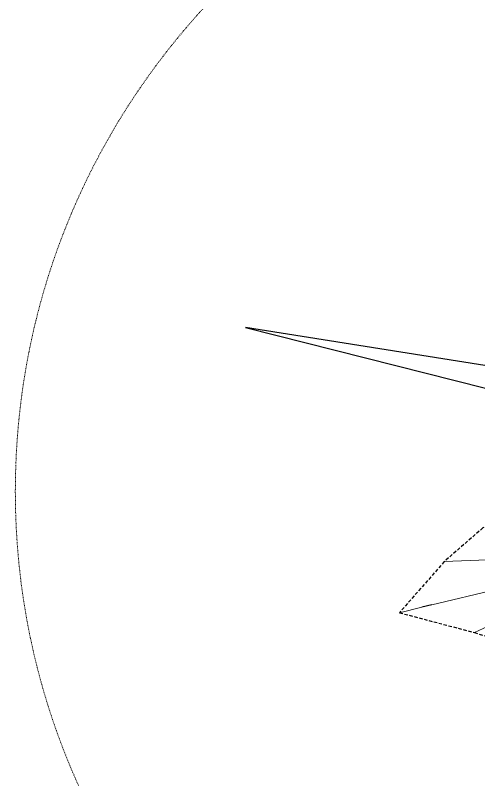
# Model space of a CAD drawing. Header units: metres. Extents: x 544752 to 548977, y 1840603 to 1844608.
# Drawn here: x 544882 to 544950.6, y 1843932.2 to 1844045.3 of the extents above; entities that cross this region are included whole.
import ezdxf

# ---------------------------------------------------------------- set-up
doc = ezdxf.new("R2010")
doc.units = ezdxf.units.M
doc.header["$MEASUREMENT"] = 0
doc.linetypes.add('ACAD_ISO02W100', pattern=[15, 12, -3])
doc.linetypes.add('Anordnung Grundriss$0$GESTRICHELT', pattern=[0.75, 0.5, -0.25])
doc.layers.add('Anordnung Grundriss$0$FBC-Windkraftstandort', color=7, linetype='Continuous')
for name, color, linetype, lineweight in [('C-ROAD-CORR', 5, 'Continuous', 0), ('C-ROAD-LINK', 150, 'Continuous', 0), ('Đường', 5, 'ACAD_ISO02W100', 5)]:
    doc.layers.add(name, color=color, linetype=linetype, lineweight=lineweight)

# ---------------------------------------------------------------- blocks, each defined once
blk = doc.blocks.new('TB')
at = {"layer": 'Anordnung Grundriss$0$FBC-Windkraftstandort', "color": 1, "ltscale": 0.2}
blk.add_lwpolyline([(-13.55, 1.93), (-43.7, -62.06), (-8.99, -2.86)], dxfattribs=at)
at = {"layer": 'Defpoints', "color": 5, "linetype": 'Anordnung Grundriss$0$GESTRICHELT', "lineweight": 5, "ltscale": 0.2}
blk.add_circle((-0.4, 0), 105.73, dxfattribs=at)

msp = doc.modelspace()

# ---------------------------------------------------------------- linework, layer by layer
at = {"layer": 'C-ROAD-CORR', "color": 160, "linetype": 'Continuous'}
for p, q in [((544957.75, 1843964.98, 759.89), (544945.48, 1843964.5, 751.71)), ((544957.75, 1843964.98, 759.89), (544945.48, 1843964.5, 751.71)), ((544957.75, 1843964.98, 759.89), (544945.48, 1843964.5, 751.71)), ((544957.75, 1843964.98, 759.89), (544945.48, 1843964.5, 751.71)), ((544958.22, 1843961.59, 759.89), (544943.64, 1843958.08, 749.89)), ((544943.64, 1843958.08, 749.89), (544958.22, 1843961.59, 759.89)), ((544958.22, 1843961.59, 759.89), (544943.64, 1843958.08, 749.89)), ((544943.64, 1843958.08, 749.89), (544942.18, 1843957.73, 749.92)), ((544943.64, 1843958.08, 749.89), (544942.18, 1843957.73, 749.92)), ((544959.35, 1843958.35, 759.89), (544949.94, 1843954, 752.98)), ((544959.35, 1843958.35, 759.89), (544949.94, 1843954, 752.98)), ((544959.35, 1843958.35, 759.89), (544949.94, 1843954, 752.98)), ((544959.35, 1843958.35, 759.89), (544949.94, 1843954, 752.98)), ((544942.18, 1843957.73, 749.92), (544938.86, 1843956.93, 747.64)), ((544942.18, 1843957.73, 749.92), (544938.86, 1843956.93, 747.64)), ((544942.18, 1843957.73, 749.92), (544938.86, 1843956.93, 747.64)), ((544942.18, 1843957.73, 749.92), (544938.86, 1843956.93, 747.64))]:
    msp.add_line(p, q, dxfattribs=at)
at = {"layer": 'C-ROAD-CORR', "color": 92, "linetype": 'Anordnung Grundriss$0$GESTRICHELT', "lineweight": 30}
msp.add_polyline3d([(544974.59, 1843984.08, 768.55), (544969.26, 1843979.86, 765.39), (544963.86, 1843975.65, 762.17), (544955.05, 1843971.98, 757.68), (544953.87, 1843971.12, 756.97), (544951.2, 1843969.47, 755.34), (544945.48, 1843964.5, 751.71), (544938.86, 1843956.93, 747.64), (544949.94, 1843954, 752.98), (544956.39, 1843951.97, 756.01), (544962.19, 1843951.55, 758.72), (544968.28, 1843954.32, 761.63), (544971.45, 1843955.39, 763.2), (544973.79, 1843956.49, 764.31), (544974.18, 1843956.7, 764.49), (544979.75, 1843959.92, 767.19), (544985.26, 1843962.72, 769.6)], dxfattribs=at)
at = {"layer": 'C-ROAD-CORR', "color": 11, "linetype": 'Anordnung Grundriss$0$GESTRICHELT', "lineweight": 30}
msp.add_polyline3d([(544951.2, 1843969.47, 755.34), (544945.48, 1843964.5, 751.71), (544938.86, 1843956.93, 747.64), (544949.94, 1843954, 752.98), (544956.39, 1843951.97, 756.01)], dxfattribs=at)
at = {"layer": 'C-ROAD-LINK', "color": 83, "linetype": 'Continuous', "lineweight": -3}
msp.add_line((544943.64, 1843958.08, 749.89), (544942.18, 1843957.73, 749.92), dxfattribs=at)

# ---------------------------------------------------------------- block references
at = {"layer": 'Đường', "rotation": 286.2264331696364}
msp.add_blockref('TB', (544987.87, 1843974.5), dxfattribs=at)

doc.saveas('drawing.dxf')
